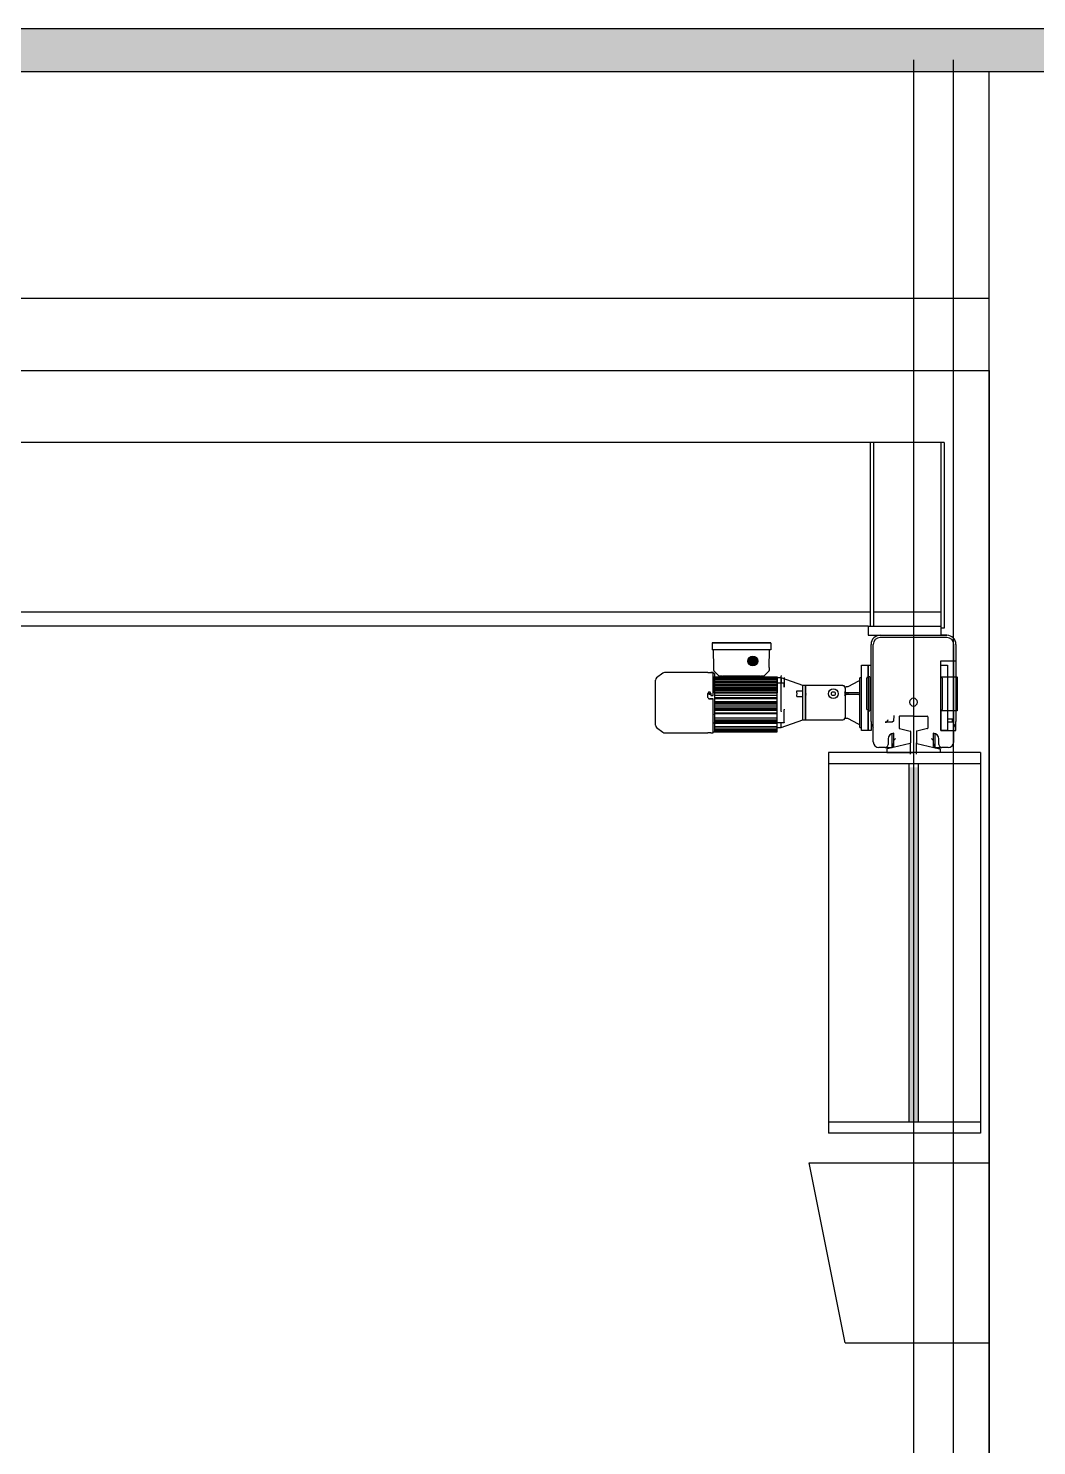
# Model space of a CAD drawing. Extents: x -599358 to 2865263, y -1062760 to 486533.
# Drawn here: x 348194 to 350992, y -697909 to -693974 of the extents above; entities that cross this region are included whole.
import ezdxf

# ---------------------------------------------------------------- set-up
doc = ezdxf.new("R2010")
doc.units = 0
doc.linetypes.add('DASH', pattern=[0.35, 0.25, -0.1])
doc.linetypes.add('DOTE', pattern=[2.42, 2, -0.2, 0.02, -0.2])
for name, color, linetype in [('06A-01-03', 7, 'Continuous'), ('5剖面线层', 2, 'Continuous'), ('A-AXIS-DOTE', 14, 'DOTE'), ('A-LIN-V', 9, 'Continuous'), ('AS-COLN', 6, 'Continuous'), ('COLUMN', 9, 'Continuous'), ('FAG16-10.01MA1-被', 7, 'Continuous'), ('FAG16-10.02MA1-被', 7, 'Continuous'), ('FAG16-10MA1-端梁结构', 7, 'Continuous'), ('FAG16-20.02MA1-轴', 7, 'Continuous'), ('FHSGH10105-主梁-01', 7, 'Continuous'), ('FHSGH10105-主梁-02', 7, 'Continuous'), ('FHSGH10105-主梁-04', 7, 'Continuous'), ('FHSGH10105-主梁-06', 7, 'Continuous'), ('G80接口', 7, 'Continuous'), ('G80箱体', 7, 'Continuous'), ('PUB_HATCH', 8, 'Continuous'), ('六角头螺栓_M5-135', 7, 'Continuous'), ('后端盖', 7, 'Continuous'), ('接线盒', 7, 'Continuous'), ('接线盒盖', 7, 'Continuous'), ('机壳', 7, 'Continuous'), ('电机接线盒密封垫', 7, 'Continuous'), ('端盖', 7, 'Continuous'), ('连接板', 7, 'Continuous'), ('齿轴1', 7, 'Continuous')]:
    doc.layers.add(name, color=color, linetype=linetype)

msp = doc.modelspace()

# ---------------------------------------------------------------- hatches: boundary and pattern name
at = {"layer": '5剖面线层'}
h = msp.add_hatch(color=252, dxfattribs=at)
h.dxf.hatch_style = 1
h.paths.add_polyline_path([(350191.1, -695730.6, -1), (350218.3, -695730.6, -1)])
at = {"layer": '5剖面线层', "true_color": 0xc5c7c4}
h = msp.add_hatch(color=9, dxfattribs=at)
h.dxf.hatch_style = 1
h.paths.add_polyline_path([(350663.1, -697010.4), (350638, -697010.4), (350638, -696025.7), (350663.1, -696025.7)])
at = {"layer": 'PUB_HATCH'}
msp.add_hatch(color=256, dxfattribs=at).paths.add_polyline_path([(351457.9, -694094), (351457.9, -693974), (340910.6, -693974), (340910.6, -694094)])

# ---------------------------------------------------------------- linework, layer by layer
msp.add_line((350521.3, -695865.3), (350524.5, -695865.3))
at = {"ltscale": 0.5}
for p, q in [((350610.6, -695885.6), (350610.6, -695916.7)), ((350650.6, -695884), (350612.2, -695884)), ((350650.6, -695884), (350688.9, -695884)), ((350690.5, -695885.6), (350690.5, -695916.7)), ((350611.9, -695918.2), (350640.9, -695924.9)), ((350642.1, -695926.4), (350642.1, -695958)), ((350659, -695926.4), (350659, -695958)), ((350689.3, -695918.2), (350660.2, -695924.9)), ((350577, -695975.6), (350577, -695984.2)), ((350577, -695975.6), (350577, -695984.2)), ((350640.9, -695959.6), (350578.2, -695974)), ((350640.9, -695959.6), (350578.2, -695974)), ((350642.1, -695989.4), (350642.1, -695958)), ((350659, -695989.4), (350659, -695958)), ((350660.2, -695959.6), (350722.9, -695974)), ((350660.2, -695959.6), (350722.9, -695974)), ((350724.2, -695975.6), (350724.2, -695984.2)), ((350724.2, -695975.6), (350724.2, -695984.2)), ((350836.3, -695984.2), (350414.8, -695984.2)), ((350414.8, -695984.2), (350414.8, -696015.7)), ((350836.3, -696015.7), (350414.8, -696015.7)), ((350414.8, -696015.7), (350414.8, -697010.4)), ((350577, -695984.2), (350650.6, -695984.2)), ((350577, -695984.2), (350650.6, -695984.2)), ((350638, -696015.7), (350638, -697010.4)), ((350724.2, -695984.2), (350650.6, -695984.2)), ((350724.2, -695984.2), (350650.6, -695984.2)), ((350663.1, -696015.7), (350663.1, -697010.4)), ((350836.3, -695984.2), (350836.3, -696015.7)), ((350836.3, -696015.7), (350836.3, -697010.4)), ((350414.8, -697010.4), (350836.3, -697010.4)), ((350414.8, -697010.4), (350414.8, -697041.8)), ((350414.8, -697040.4), (350836.3, -697040.4)), ((350836.3, -697010.4), (350836.3, -697041.8))]:
    msp.add_line(p, q, dxfattribs=at)
at = {"color": 6, "linetype": 'DASH'}
msp.add_lwpolyline([(350860.6, -701154.1), (341160.6, -701154.1), (341160.6, -694924), (350860.6, -694924), (350860.6, -701154.1)], dxfattribs=at)
msp.add_lwpolyline([(350758.7, -695892), (350745.1, -695892), (350745.1, -695899.8), (350758.7, -695899.8)], close=True)
at = {"ltscale": 0.5}
for centre, start, end in [((350612.2, -695885.6), 90, 180), ((350688.9, -695885.6), 0, 90), ((350612.2, -695916.7), 180, 257), ((350640.6, -695926.4), 0, 77), ((350660.6, -695926.4), 103, 180), ((350688.9, -695916.7), 283, 0), ((350578.5, -695975.6), 103, 180), ((350578.5, -695975.6), 103, 180), ((350640.6, -695958), 283, 0), ((350640.6, -695958), 283, 0), ((350660.6, -695958), 180, 257), ((350660.6, -695958), 180, 257), ((350722.6, -695975.6), 0, 77), ((350722.6, -695975.6), 0, 77)]:
    msp.add_arc(centre, 1.57, start, end, dxfattribs=at)
at = {"layer": '06A-01-03', "color": 7, "linetype": 'Continuous'}
for p, q in [((349934.8, -695909), (349934.8, -695783.7)), ((349954.6, -695764.3), (349937.8, -695777.5)), ((350080.1, -695762.6), (349959.5, -695762.6)), ((350080.1, -695763.1), (350080.1, -695762.6)), ((350095.1, -695763.5), (350084.1, -695763.5)), ((350088, -695762.6), (350088, -695762.7)), ((350095.1, -695762.6), (350088, -695762.6)), ((350088, -695762.7), (350095.1, -695762.7)), ((350088, -695763.5), (350088, -695762.7)), ((350095.1, -695762.6), (350095.1, -695762.7)), ((350095.1, -695762.7), (350095.1, -695763.5)), ((350095.1, -695826.2), (350095.1, -695763.5)), ((350080.1, -695831.7), (350080.1, -695820.7)), ((350088, -695820.7), (350088, -695826.2)), ((350084.1, -695835.4), (350095.1, -695835.4)), ((350095.1, -695835.6), (350084.1, -695835.6)), ((350088, -695826.2), (350095.1, -695826.2)), ((350095.1, -695835.6), (350095.1, -695835.4)), ((350095.1, -695930.1), (350095.1, -695835.6)), ((349937.8, -695915.1), (349954.6, -695928.4)), ((349959.5, -695930.1), (350080.1, -695930.1)), ((350088, -695930.1), (350095.1, -695930.1))]:
    msp.add_line(p, q, dxfattribs=at)
for centre, radius, start, end in [((349942.6, -695783.7), 7.86, 128.1572, 180), ((349959.5, -695770.4), 7.86, 90, 128.1572), ((350084.1, -695680.8), 81.9, 267.251, 272.749), ((350084.1, -695820.6), 3.93, 359.6522, 180.3478), ((350084.1, -695831.5), 3.91, 180.1493, 270.2029), ((350084.1, -695831.6), 3.91, 180.1373, 270.2127), ((349942.6, -695909), 7.86, 180, 231.8428), ((349959.5, -695922.2), 7.86, 231.8428, 270), ((350084.1, -696011.9), 81.9, 87.251, 92.749)]:
    msp.add_arc(centre, radius, start, end, dxfattribs=at)
msp.add_open_spline([(350084.1, -695763.5), (350084, -695763.5), (350083.8, -695763.5), (350083.6, -695763.5), (350083.3, -695763.5), (350082.9, -695763.5), (350082.4, -695763.5), (350081.9, -695763.4), (350081.3, -695763.4), (350080.8, -695763.3), (350080.5, -695763.2), (350080.3, -695763.2), (350080.2, -695763.1), (350080.1, -695763.1), (350080.1, -695763.1), (350080.1, -695763.1)], degree=3, knots=[0, 0, 0, 0, 0.041659, 0.083241, 0.124924, 0.187526, 0.250171, 0.374622, 0.499792, 0.624328, 0.7493, 0.81163, 0.874211, 0.937221, 1, 1, 1, 1], dxfattribs=at)
at = {"layer": 'A-AXIS-DOTE'}
for p, q in [((350650.6, -694061.5), (350650.6, -701154.1)), ((350760.6, -694061.5), (350760.6, -701154.1))]:
    msp.add_line(p, q, dxfattribs=at)
at = {"layer": 'A-LIN-V'}
msp.add_line((350460.6, -697624), (350860.6, -697624), dxfattribs=at)
for points in [[(350860.6, -694724), (341160.6, -694724)], [(350460.6, -697624), (350360.6, -697124), (350860.6, -697124)]]:
    msp.add_lwpolyline(points, dxfattribs=at)
at = {"layer": 'AS-COLN'}
for p, q in [((340910.6, -693974), (351457.9, -693974)), ((340910.6, -694094), (351457.9, -694094))]:
    msp.add_line(p, q, dxfattribs=at)
at = {"layer": 'COLUMN'}
msp.add_line((350860.6, -701424), (350860.6, -694094), dxfattribs=at)
at = {"layer": 'FAG16-10.01MA1-被', "color": 7, "linetype": 'Continuous'}
for p, q in [((350591.2, -695900.6), (350572, -695900.6)), ((350594.7, -695897.5), (350591.2, -695900.6)), ((350595.6, -695881.5), (350594.7, -695897.5)), ((350591.4, -695970.6), (350591.4, -695931.9)), ((350594.7, -695931.3), (350594.7, -695967.3)), ((350706.4, -695967.5), (350706.4, -695931.3)), ((350709.9, -695931.9), (350709.9, -695970.6)), ((350572, -695970.6), (350591.4, -695970.6)), ((350591.4, -695970.6), (350594.7, -695967.3)), ((350594.7, -695967.3), (350595.6, -695951.5)), ((350705.6, -695951.5), (350706.4, -695967.5)), ((350706.4, -695967.5), (350709.9, -695970.6)), ((350709.9, -695970.6), (350729.1, -695970.6))]:
    msp.add_line(p, q, dxfattribs=at)
for centre, start, end in [((350600.3, -695951.7), 90, 177), ((350700.9, -695951.7), 3, 90)]:
    msp.add_arc(centre, 4.71, start, end, dxfattribs=at)
at = {"layer": 'FAG16-10.02MA1-被', "color": 7, "linetype": 'Continuous'}
for p, q in [((350524.5, -695774.2), (350521.3, -695777.3)), ((350521.3, -695777.3), (350521.3, -695778.3)), ((350521.3, -695865.3), (350521.3, -695778.3)), ((350524.5, -695775.3), (350524.5, -695774.2)), ((350529.6, -695774.2), (350524.5, -695774.2)), ((350524.5, -695775.3), (350524.5, -695868.5)), ((350529.6, -695775.3), (350529.6, -695774.2)), ((350529.6, -695775.3), (350529.6, -695868.5)), ((350532.7, -695776.5), (350529.6, -695776.5)), ((350726.7, -695774.2), (350726.7, -695775.3)), ((350729.8, -695777.3), (350726.7, -695774.2)), ((350726.7, -695774.2), (350771.5, -695774.2)), ((350726.7, -695868.5), (350726.7, -695775.3)), ((350729.8, -695778.3), (350729.8, -695777.3)), ((350729.8, -695778.3), (350729.8, -695865.3)), ((350771.5, -695776.5), (350768.4, -695776.5)), ((350771.5, -695775.3), (350771.5, -695774.2)), ((350771.5, -695775.3), (350771.5, -695868.5)), ((350726.7, -695868.5), (350729.8, -695865.3)), ((350524.5, -695868.5), (350529.6, -695868.5)), ((350529.6, -695866.1), (350532.7, -695866.1)), ((350771.5, -695868.5), (350726.7, -695868.5)), ((350768.4, -695866.1), (350771.5, -695866.1))]:
    msp.add_line(p, q, dxfattribs=at)
at = {"layer": 'FAG16-10MA1-端梁结构', "color": 7, "linetype": 'Continuous'}
for p, q in [((350557.9, -695659.2), (350743.3, -695659.2)), ((350743.3, -695665.5), (350557.9, -695665.5)), ((350532.7, -695898.3), (350532.7, -695684.3)), ((350539, -695954.9), (350539, -695684.3)), ((350762.1, -695954.9), (350762.1, -695684.3)), ((350768.4, -695684.3), (350768.4, -695898.3)), ((350524.9, -695773.9), (350524.9, -695742.5)), ((350524.9, -695742.5), (350532.7, -695742.5)), ((350524.9, -695773.9), (350524.9, -695774.2)), ((350524.9, -695868.5), (350524.9, -695892)), ((350524.9, -695923.5), (350524.9, -695892)), ((350532.7, -695898.3), (350532.7, -695923.5)), ((350726.3, -695892), (350726.3, -695868.5)), ((350726.3, -695892), (350726.3, -695923.5)), ((350768.4, -695923.5), (350768.4, -695898.3)), ((350532.7, -695923.5), (350524.9, -695923.5)), ((350726.3, -695923.5), (350768.4, -695923.5)), ((350572, -695970.6), (350554.7, -695970.6)), ((350579.9, -695947), (350579.9, -695962.7)), ((350721.3, -695962.7), (350721.3, -695947)), ((350746.4, -695970.6), (350729.1, -695970.6))]:
    msp.add_line(p, q, dxfattribs=at)
for centre, radius, start, end in [((350557.9, -695684.3), 25.1, 90, 180), ((350557.9, -695684.3), 18.9, 90, 180), ((350743.3, -695684.3), 25.1, 0, 90), ((350743.3, -695684.3), 18.9, 0, 90), ((350650.6, -695844.9), 11, 0, 180), ((350650.6, -695844.9), 11, 180, 0), ((350557.9, -695898.3), 25.1, 180, 221.4096), ((350572, -695892.7), 7.86, 270, 0), ((350743.3, -695898.3), 25.1, 318.5904, 0), ((350595.6, -695947), 15.7, 90, 180), ((350705.6, -695947), 15.7, 0, 90), ((350554.7, -695954.9), 15.7, 180, 270), ((350572, -695962.7), 7.86, 270, 0), ((350729.1, -695962.7), 7.86, 180, 270), ((350746.4, -695954.9), 15.7, 270, 0)]:
    msp.add_arc(centre, radius, start, end, dxfattribs=at)
at = {"layer": 'FAG16-20.02MA1-轴', "color": 7, "linetype": 'Continuous'}
for p, q in [((350506, -695773.9), (350506, -695742.5)), ((350506, -695742.5), (350524.9, -695742.5)), ((350524.9, -695742.5), (350524.9, -695773.9)), ((350726.3, -695742.5), (350745.1, -695742.5)), ((350745.1, -695742.5), (350745.1, -695773.9)), ((350506, -695892), (350506, -695773.9)), ((350524.9, -695774.2), (350524.9, -695773.9)), ((350745.1, -695773.9), (350745.1, -695892)), ((350506, -695923.5), (350506, -695892)), ((350524.9, -695892), (350524.9, -695868.5)), ((350524.9, -695892), (350524.9, -695923.5)), ((350726.3, -695868.5), (350726.3, -695892)), ((350726.3, -695923.5), (350726.3, -695892)), ((350745.1, -695892), (350745.1, -695923.5)), ((350524.9, -695923.5), (350506, -695923.5)), ((350745.1, -695923.5), (350726.3, -695923.5))]:
    msp.add_line(p, q, dxfattribs=at)
at = {"layer": 'FHSGH10105-主梁-01', "color": 7, "linetype": 'Continuous'}
for p, q in [((350726.3, -695124), (350726.3, -695482)), ((350735.3, -695124), (350735.3, -695482)), ((350726.3, -695482), (350726.3, -695639.1)), ((350735.3, -695482), (350735.3, -695639.1)), ((350735.3, -695639.1), (350726.3, -695639.1))]:
    msp.add_line(p, q, dxfattribs=at)
at = {"layer": 'FHSGH10105-主梁-02', "color": 7, "linetype": 'Continuous'}
for p, q in [((350531.5, -695481.6), (350531.5, -695124)), ((350540.6, -695481.6), (350540.6, -695124)), ((350531.5, -695634), (350531.5, -695481.6)), ((350540.6, -695634), (350540.6, -695481.6)), ((350531.5, -695634), (350540.6, -695634))]:
    msp.add_line(p, q, dxfattribs=at)
at = {"layer": 'FHSGH10105-主梁-04', "color": 7, "linetype": 'Continuous'}
msp.add_line((350735.3, -695124), (341294.9, -695124), dxfattribs=at)
at = {"layer": 'FHSGH10105-主梁-06', "color": 7, "linetype": 'Continuous'}
for p, q in [((350531.5, -695594.7), (341489.6, -695594.7)), ((350726.3, -695594.7), (350540.6, -695594.7)), ((350524.9, -695634), (341496.3, -695634))]:
    msp.add_line(p, q, dxfattribs=at)
at = {"layer": 'G80接口', "color": 7, "linetype": 'Continuous'}
for p, q in [((350272.6, -695779.6), (350272.6, -695774.7)), ((350283.6, -695777), (350272.6, -695777)), ((350272.6, -695782.4), (350272.6, -695789.4)), ((350283.6, -695870), (350283.6, -695772.7)), ((350283.6, -695777), (350283.6, -695790.6)), ((350343.4, -695799), (350283.6, -695777)), ((350291.5, -695776.2), (350291.5, -695778.4)), ((350291.5, -695776.2), (350291.5, -695803)), ((350272.6, -695793.6), (350272.6, -695787.2)), ((350272.6, -695791.2), (350291.5, -695791.2)), ((350272.6, -695800.9), (350272.6, -695792)), ((350272.6, -695808.3), (350272.6, -695799.5)), ((350272.6, -695816.4), (350272.6, -695806.6)), ((350272.6, -695825.2), (350272.6, -695817.4)), ((350291.5, -695790.6), (350291.5, -695791.2)), ((350291.5, -695792), (350291.5, -695791.2)), ((350291.5, -695800.9), (350291.5, -695792)), ((350291.5, -695803), (350291.5, -695800.9)), ((350326.4, -695813.5), (350343.4, -695813.5)), ((350343.4, -695813.5), (350343.4, -695799)), ((350351.2, -695799), (350343.4, -695799)), ((350343.4, -695829.2), (350343.4, -695813.5)), ((350351.2, -695893.6), (350351.2, -695799)), ((350272.6, -695843.1), (350272.6, -695834.7)), ((350272.6, -695856), (350272.6, -695849.1)), ((350272.6, -695867.9), (350272.6, -695863)), ((350291.5, -695864.2), (350291.5, -695866.5)), ((350326.4, -695829.2), (350343.4, -695829.2)), ((350343.4, -695893.6), (350343.4, -695829.2)), ((350272.6, -695886), (350272.6, -695876.2)), ((350272.6, -695900.7), (350272.6, -695891.7)), ((350272.6, -695901.5), (350291.5, -695901.5)), ((350283.6, -695915.6), (350343.4, -695893.6)), ((350283.6, -695915.6), (350283.6, -695902.1)), ((350291.5, -695889.6), (350291.5, -695866.5)), ((350291.5, -695891.7), (350291.5, -695889.6)), ((350291.5, -695900.7), (350291.5, -695891.7)), ((350291.5, -695901.5), (350291.5, -695900.7)), ((350291.5, -695901.5), (350291.5, -695902)), ((350343.4, -695893.6), (350351.2, -695893.6)), ((350272.6, -695915.6), (350283.6, -695915.6))]:
    msp.add_line(p, q, dxfattribs=at)
for centre, radius, start, end in [((350284.5, -695772.6), 0.868, 162.6356, 180.433), ((348715.2, -695270.4), 1646.8, 342.2529, 342.3125), ((350284, -695790.6), 0.34, 179.73, 207.9231), ((350298.1, -695821.3), 29.4, 344.4802, 15.5198), ((350284.5, -695870), 0.868, 179.567, 197.3644), ((350284, -695902.1), 0.34, 152.0769, 180.27), ((348714.8, -696372.4), 1647.3, 17.6875, 17.747)]:
    msp.add_arc(centre, radius, start, end, dxfattribs=at)
for points, knots in [([(350283.7, -695790.7), (350283.7, -695790.8), (350283.7, -695790.8), (350283.8, -695790.9), (350283.9, -695791), (350283.9, -695791.1), (350284, -695791.1), (350284, -695791.1), (350284, -695791.1), (350284, -695791.1), (350284, -695791.1), (350284.1, -695791.1), (350284.1, -695791.2), (350284.1, -695791.2), (350284.2, -695791.2), (350284.2, -695791.2), (350284.2, -695791.2), (350284.2, -695791.2), (350284.2, -695791.2), (350284.2, -695791.2), (350284.2, -695791.2), (350284.2, -695791.2), (350284.2, -695791.2), (350284.2, -695791.2)], [0, 0, 0, 0, 0.125, 0.25, 0.375, 0.5, 0.625, 0.625, 0.65625, 0.65625, 0.6875, 0.75, 0.875, 0.875, 0.9375, 0.96875, 0.984375, 0.988281, 0.988281, 0.990234, 0.990234, 0.992187, 1, 1, 1, 1]), ([(350283.7, -695901.9), (350283.7, -695901.9), (350283.7, -695901.8), (350283.8, -695901.7), (350283.9, -695901.6), (350283.9, -695901.6), (350283.9, -695901.6), (350284, -695901.6), (350284, -695901.5), (350284, -695901.5), (350284.1, -695901.5), (350284.1, -695901.5), (350284.1, -695901.5), (350284.2, -695901.5), (350284.2, -695901.5), (350284.2, -695901.5), (350284.2, -695901.5), (350284.2, -695901.5), (350284.2, -695901.5), (350284.2, -695901.5), (350284.2, -695901.5)], [0, 0, 0, 0, 0.125, 0.25, 0.375, 0.5, 0.5, 0.5625, 0.5625, 0.625, 0.75, 0.875, 0.875, 0.9375, 0.96875, 0.984375, 0.988281, 0.988281, 0.992188, 1, 1, 1, 1])]:
    msp.add_open_spline(points, degree=3, knots=knots, dxfattribs=at)
at = {"layer": 'G80箱体', "color": 7, "linetype": 'Continuous'}
for p, q in [((350498.1, -695786.5), (350468.3, -695802.2)), ((350501.3, -695784.9), (350498.1, -695786.5)), ((350501.3, -695915.6), (350501.3, -695777)), ((350506, -695777), (350501.3, -695777)), ((350351.2, -695799), (350351.2, -695893.6)), ((350454.9, -695799), (350351.2, -695799)), ((350460.2, -695802.2), (350463.7, -695802.2)), ((350460.2, -695815.9), (350460.2, -695826.7)), ((350461.2, -695805.5), (350461.2, -695815.8)), ((350468.3, -695802.2), (350463.7, -695802.2)), ((350468.3, -695819), (350463.7, -695819)), ((350468.3, -695823.7), (350463.7, -695823.7)), ((350498.1, -695819), (350468.3, -695819)), ((350468.3, -695819), (350468.3, -695823.7)), ((350498.1, -695823.7), (350468.3, -695823.7)), ((350461.2, -695826.8), (350461.2, -695887.1)), ((350351.2, -695893.6), (350454.9, -695893.6)), ((350463.7, -695890.5), (350460.2, -695890.5)), ((350468.3, -695890.5), (350463.7, -695890.5)), ((350498.1, -695906.1), (350468.3, -695890.5)), ((350498.1, -695906.1), (350501.3, -695907.7)), ((350501.3, -695915.6), (350506, -695915.6))]:
    msp.add_line(p, q, dxfattribs=at)
for radius in [13.4, 5.43]:
    msp.add_circle((350428.2, -695821.3), radius, dxfattribs=at)
for centre, radius, start, end in [((350454.9, -695805.3), 6.29, 30.4106, 90), ((350454.9, -695805.5), 6.35, 359.9808, 32.043), ((350498.1, -695815.8), 3.14, 270, 0), ((350498.1, -695826.8), 3.14, 0, 90), ((350454.9, -695887.3), 6.29, 270, 329.6107), ((350454.9, -695887.1), 6.35, 327.9569, 0.0193)]:
    msp.add_arc(centre, radius, start, end, dxfattribs=at)
for points, degree, knots in [([(350463.7, -695819), (350463.1, -695819), (350462.5, -695818.7), (350461.9, -695818.5), (350461.4, -695818.1), (350461.1, -695817.9), (350460.9, -695817.7), (350460.7, -695817.4), (350460.6, -695817.2), (350460.4, -695816.9), (350460.3, -695816.6), (350460.3, -695816.3), (350460.2, -695815.9)], 2, [0, 0, 0, 0.25, 0.25, 0.5, 0.5, 0.625, 0.625, 0.75, 0.75, 0.875, 0.875, 1, 1, 1]), ([(350460.2, -695826.7), (350460.3, -695826.1), (350460.6, -695825.5), (350460.7, -695825.2), (350460.9, -695825), (350461.1, -695824.7), (350461.4, -695824.5), (350461.9, -695824.1), (350462.5, -695823.9), (350463.1, -695823.7), (350463.7, -695823.7)], 2, [0, 0, 0, 0.25, 0.25, 0.375, 0.375, 0.5, 0.5, 0.75, 0.75, 1, 1, 1]), ([(350461.2, -695815.8), (350461.2, -695816.2), (350461.3, -695816.6), (350461.6, -695817.4), (350461.8, -695817.7), (350462.4, -695818.3), (350462.8, -695818.6), (350463.5, -695818.9), (350463.9, -695819), (350464.4, -695819)], 3, [0, 0, 0, 0, 0.25, 0.25, 0.5, 0.5, 0.75, 0.75, 1, 1, 1, 1]), ([(350464.4, -695823.7), (350463.9, -695823.7), (350463.5, -695823.8), (350462.8, -695824.1), (350462.4, -695824.3), (350461.8, -695824.9), (350461.6, -695825.2), (350461.3, -695826), (350461.2, -695826.4), (350461.2, -695826.8)], 3, [0, 0, 0, 0, 0.25, 0.25, 0.5, 0.5, 0.75, 0.75, 1, 1, 1, 1])]:
    msp.add_open_spline(points, degree=degree, knots=knots, dxfattribs=at)
at = {"layer": '六角头螺栓_M5-135', "color": 7, "linetype": 'Continuous'}
for p, q in [((350253.3, -695798.5), (350098.2, -695798.5)), ((350272.6, -695798.5), (350253.3, -695798.5)), ((350098.2, -695894.1), (350253.3, -695894.1)), ((350253.3, -695894.1), (350272.6, -695894.1))]:
    msp.add_line(p, q, dxfattribs=at)
at = {"layer": '后端盖', "color": 7, "linetype": 'Continuous'}
for p, q in [((350098.2, -695765.2), (350095.1, -695765.2)), ((350098.2, -695765.5), (350098.2, -695765.2)), ((350098.2, -695765.5), (350098.2, -695766.8)), ((350098.2, -695766.8), (350098.2, -695774.6)), ((350098.2, -695773.9), (350098.2, -695779.6)), ((350098.2, -695782.4), (350098.2, -695789.4)), ((350098.2, -695786), (350098.2, -695793.6)), ((350098.2, -695790.8), (350095.1, -695790.8)), ((350098.2, -695791.2), (350098.2, -695801.8)), ((350098.2, -695799.5), (350098.2, -695808)), ((350098.2, -695813.2), (350098.2, -695813)), ((350098.2, -695813.2), (350098.2, -695816.4)), ((350098.2, -695813.9), (350098.2, -695828.7)), ((350098.2, -695834.7), (350098.2, -695843.1)), ((350098.2, -695849.1), (350098.2, -695856.7)), ((350098.2, -695863), (350098.2, -695868.7)), ((350095.1, -695901.9), (350098.2, -695901.9)), ((350098.2, -695876.7), (350098.2, -695879.4)), ((350098.2, -695879.6), (350098.2, -695879.4)), ((350098.2, -695890.8), (350098.2, -695901.5)), ((350095.1, -695927.4), (350098.2, -695927.4)), ((350098.2, -695927.1), (350098.2, -695927.4))]:
    msp.add_line(p, q, dxfattribs=at)
msp.add_circle((350084.1, -695821.3), 2.55, dxfattribs=at)
at = {"layer": '接线盒', "color": 7, "linetype": 'Continuous'}
for p, q in [((350096.3, -695748.2), (350095.5, -695699.9)), ((350250.2, -695748.2), (350251, -695699.9)), ((350096.5, -695756.8), (350096.3, -695748.2)), ((350111.7, -695773), (350097.4, -695759)), ((350111.7, -695773), (350112.3, -695773)), ((350118.6, -695773), (350112.3, -695773)), ((350118.6, -695773), (350120.2, -695773)), ((350226.3, -695773), (350120.2, -695773)), ((350226.3, -695773), (350227.9, -695773)), ((350234.2, -695773), (350227.9, -695773)), ((350234.2, -695773), (350234.8, -695773)), ((350249.1, -695759), (350234.8, -695773)), ((350250.2, -695748.2), (350250, -695756.8))]:
    msp.add_line(p, q, dxfattribs=at)
msp.add_circle((350204.7, -695730.6), 13.6, dxfattribs=at)
for centre, start, end in [((350099.6, -695756.7), 181, 225.5), ((350246.9, -695756.7), 314.5, 359)]:
    msp.add_arc(centre, 3.14, start, end, dxfattribs=at)
at = {"layer": '接线盒盖', "color": 7, "linetype": 'Continuous'}
for p, q in [((350091.8, -695681.9), (350091.5, -695699.9)), ((350099.4, -695699.9), (350091.5, -695699.9)), ((350092.6, -695680.5), (350091.9, -695680.6)), ((350099.7, -695681.1), (350092.6, -695681.1)), ((350253.8, -695680), (350092.7, -695680)), ((350247.1, -695699.9), (350099.4, -695699.9)), ((350246.8, -695681.1), (350099.7, -695681.1)), ((350253.9, -695681.1), (350246.8, -695681.1)), ((350255, -695699.9), (350247.1, -695699.9)), ((350253.9, -695680.5), (350253.9, -695680)), ((350253.9, -695680.5), (350253.9, -695681.1)), ((350254.6, -695681.9), (350255, -695699.9))]:
    msp.add_line(p, q, dxfattribs=at)
for centre, radius, start, end in [((350092.6, -695681.9), 0.786, 90.0038, 178.9962), ((350092.7, -695680.8), 0.791, 91.7381, 170.9141), ((350092.7, -695680.8), 0.785, 171.2492, 179.0027), ((350092.7, -695680.8), 0.786, 90, 91.4003), ((350097.6, -695680.3), 5, 176.8455, 183.1545), ((350253.8, -695680.8), 0.786, 88.5997, 90), ((350253.8, -695680.8), 0.79, 8.9843, 88.3635)]:
    msp.add_arc(centre, radius, start, end, dxfattribs=at)
msp.add_open_spline([(350253.9, -695681.1), (350254.1, -695681.1), (350254.3, -695681.2), (350254.6, -695681.4), (350254.6, -695681.6), (350254.6, -695681.9)], degree=3, knots=[0, 0, 0, 0, 0.5, 0.5, 1, 1, 1, 1], dxfattribs=at)
at = {"layer": '机壳', "color": 7, "linetype": 'Continuous'}
for p, q in [((350098.2, -695818.5), (350098.2, -695773.9)), ((350098.2, -695774.6), (350098.2, -695777.7)), ((350098.2, -695774.6), (350272.6, -695774.6)), ((350098.2, -695775.6), (350272.6, -695775.6)), ((350098.2, -695777.7), (350098.2, -695782.4)), ((350098.2, -695777.7), (350272.6, -695777.7)), ((350098.2, -695779.6), (350098.2, -695781.8)), ((350098.2, -695779.6), (350272.6, -695779.6)), ((350098.2, -695781.8), (350098.2, -695786)), ((350098.2, -695781.8), (350272.6, -695781.8)), ((350098.2, -695782.4), (350272.6, -695782.4)), ((350272.6, -695777.7), (350272.6, -695774.6)), ((350272.6, -695774.7), (350272.6, -695818.5)), ((350272.6, -695782.4), (350272.6, -695777.7)), ((350272.6, -695781.8), (350272.6, -695779.6)), ((350272.6, -695786.6), (350272.6, -695781.8)), ((350098.2, -695787.2), (350272.6, -695787.2)), ((350098.2, -695789.4), (350098.2, -695793.6)), ((350098.2, -695789.4), (350272.6, -695789.4)), ((350098.2, -695793.6), (350098.2, -695795.9)), ((350098.2, -695793.6), (350272.6, -695793.6)), ((350098.2, -695793.6), (350272.6, -695793.6)), ((350098.2, -695795.9), (350098.2, -695798.7)), ((350098.2, -695795.9), (350272.6, -695795.9)), ((350098.2, -695796.9), (350272.6, -695796.9)), ((350098.2, -695799.1), (350098.2, -695803.9)), ((350098.2, -695799.1), (350272.6, -695799.1)), ((350098.2, -695799.5), (350272.6, -695799.5)), ((350098.2, -695803.9), (350098.2, -695813)), ((350098.2, -695803.9), (350272.6, -695803.9)), ((350098.2, -695808), (350272.6, -695808)), ((350098.2, -695808.7), (350098.2, -695811.1)), ((350098.2, -695811.1), (350098.2, -695817.4)), ((350098.2, -695811.1), (350272.6, -695811.1)), ((350098.2, -695815.9), (350272.6, -695815.9)), ((350098.2, -695816.4), (350098.2, -695818.5)), ((350098.2, -695816.4), (350272.6, -695816.4)), ((350098.2, -695817.4), (350272.6, -695817.4)), ((350098.2, -695818.5), (350272.6, -695818.5)), ((350098.2, -695825.2), (350098.2, -695831.5)), ((350098.2, -695825.2), (350272.6, -695825.2)), ((350272.6, -695793.6), (350272.6, -695789.4)), ((350272.6, -695795.9), (350272.6, -695793.6)), ((350272.6, -695799.1), (350272.6, -695795.9)), ((350272.6, -695803.9), (350272.6, -695799.1)), ((350272.6, -695806.6), (350272.6, -695803.9)), ((350272.6, -695811.1), (350272.6, -695808.3)), ((350272.6, -695817.4), (350272.6, -695811.1)), ((350272.6, -695818.5), (350272.6, -695816.4)), ((350272.6, -695831.5), (350272.6, -695825.2)), ((350098.2, -695831.5), (350098.2, -695833.9)), ((350098.2, -695831.5), (350272.6, -695831.5)), ((350098.2, -695834.7), (350272.6, -695834.7)), ((350098.2, -695843.1), (350272.6, -695843.1)), ((350098.2, -695843.9), (350098.2, -695846.7)), ((350098.2, -695846.7), (350098.2, -695849.1)), ((350098.2, -695846.7), (350272.6, -695846.7)), ((350098.2, -695849.1), (350272.6, -695849.1)), ((350098.2, -695855.4), (350272.6, -695855.4)), ((350098.2, -695856.7), (350098.2, -695860.8)), ((350098.2, -695860.8), (350098.2, -695863)), ((350098.2, -695860.8), (350272.6, -695860.8)), ((350098.2, -695863), (350272.6, -695863)), ((350272.6, -695834.3), (350272.6, -695831.5)), ((350272.6, -695846.7), (350272.6, -695843.5)), ((350272.6, -695849.1), (350272.6, -695846.7)), ((350272.6, -695860.8), (350272.6, -695856)), ((350272.6, -695863), (350272.6, -695860.8)), ((350098.2, -695867.1), (350272.6, -695867.1)), ((350098.2, -695868.7), (350098.2, -695874.1)), ((350098.2, -695874.1), (350098.2, -695876.2)), ((350098.2, -695874.1), (350272.6, -695874.1)), ((350098.2, -695876.2), (350272.6, -695876.2)), ((350098.2, -695876.7), (350272.6, -695876.7)), ((350098.2, -695879.6), (350098.2, -695888.7)), ((350098.2, -695888.7), (350098.2, -695893.5)), ((350098.2, -695888.7), (350272.6, -695888.7)), ((350098.2, -695893.5), (350272.6, -695893.5)), ((350098.2, -695895.7), (350272.6, -695895.7)), ((350098.2, -695899), (350098.2, -695903.2)), ((350098.2, -695899), (350272.6, -695899)), ((350098.2, -695903.2), (350272.6, -695903.2)), ((350098.2, -695903.6), (350098.2, -695912.5)), ((350272.6, -695874.1), (350272.6, -695867.9)), ((350272.6, -695876.2), (350272.6, -695874.1)), ((350272.6, -695888.7), (350272.6, -695886)), ((350272.6, -695893.5), (350272.6, -695888.7)), ((350272.6, -695903.2), (350272.6, -695899)), ((350272.6, -695912.5), (350272.6, -695903.2)), ((350098.2, -695912.5), (350098.2, -695913.7)), ((350098.2, -695912.5), (350272.6, -695912.5)), ((350098.2, -695913.7), (350098.2, -695919)), ((350098.2, -695913.7), (350272.6, -695913.7)), ((350098.2, -695919), (350098.2, -695919.9)), ((350098.2, -695919), (350272.6, -695919)), ((350098.2, -695919.9), (350098.2, -695923.7)), ((350098.2, -695919.9), (350272.6, -695919.9)), ((350098.2, -695923.7), (350098.2, -695924.3)), ((350098.2, -695923.7), (350272.6, -695923.7)), ((350098.2, -695924.3), (350098.2, -695926.9)), ((350098.2, -695924.3), (350272.6, -695924.3)), ((350098.2, -695926.9), (350098.2, -695927.3)), ((350098.2, -695926.9), (350272.6, -695926.9)), ((350098.2, -695927.3), (350272.6, -695927.3)), ((350272.6, -695913.7), (350272.6, -695912.5)), ((350272.6, -695919), (350272.6, -695913.7)), ((350272.6, -695919.9), (350272.6, -695919)), ((350272.6, -695923.7), (350272.6, -695919.9)), ((350272.6, -695924.3), (350272.6, -695923.7)), ((350272.6, -695926.9), (350272.6, -695924.3)), ((350272.6, -695927.3), (350272.6, -695926.9))]:
    msp.add_line(p, q, dxfattribs=at)
at = {"layer": '电机接线盒密封垫', "color": 7, "linetype": 'Continuous'}
for p, q in [((350113.9, -695773), (350113.9, -695774.6)), ((350232.6, -695774.6), (350232.6, -695773))]:
    msp.add_line(p, q, dxfattribs=at)
at = {"layer": '端盖', "color": 7, "linetype": 'Continuous'}
for p, q in [((350726.3, -695775.3), (350726.3, -695729.9)), ((350726.3, -695729.9), (350768.4, -695729.9)), ((350726.3, -695775.3), (350726.3, -695774.2))]:
    msp.add_line(p, q, dxfattribs=at)
at = {"layer": '连接板', "color": 7, "linetype": 'Continuous'}
for p, q in [((350524.9, -695634), (350726.3, -695634)), ((350524.9, -695634), (350524.9, -695659.2)), ((350524.9, -695659.2), (350557.9, -695659.2)), ((350726.3, -695634), (350726.3, -695659.2)), ((350743.3, -695659.2), (350726.3, -695659.2))]:
    msp.add_line(p, q, dxfattribs=at)
at = {"layer": '齿轴1', "color": 7, "linetype": 'Continuous'}
msp.add_line((350352, -695823.8), (350352, -695825.4), dxfattribs=at)
msp.add_arc((350709.7, -695821.6), 357.7, 179.9326, 180.0831, dxfattribs=at)
msp.add_open_spline([(350352, -695817.2), (350352, -695817), (350352, -695816.7), (350352, -695816.1), (350352, -695815.3)], degree=2, knots=[0, 0, 0, 0.5, 0.5, 1, 1, 1], dxfattribs=at)

doc.saveas('drawing.dxf')
